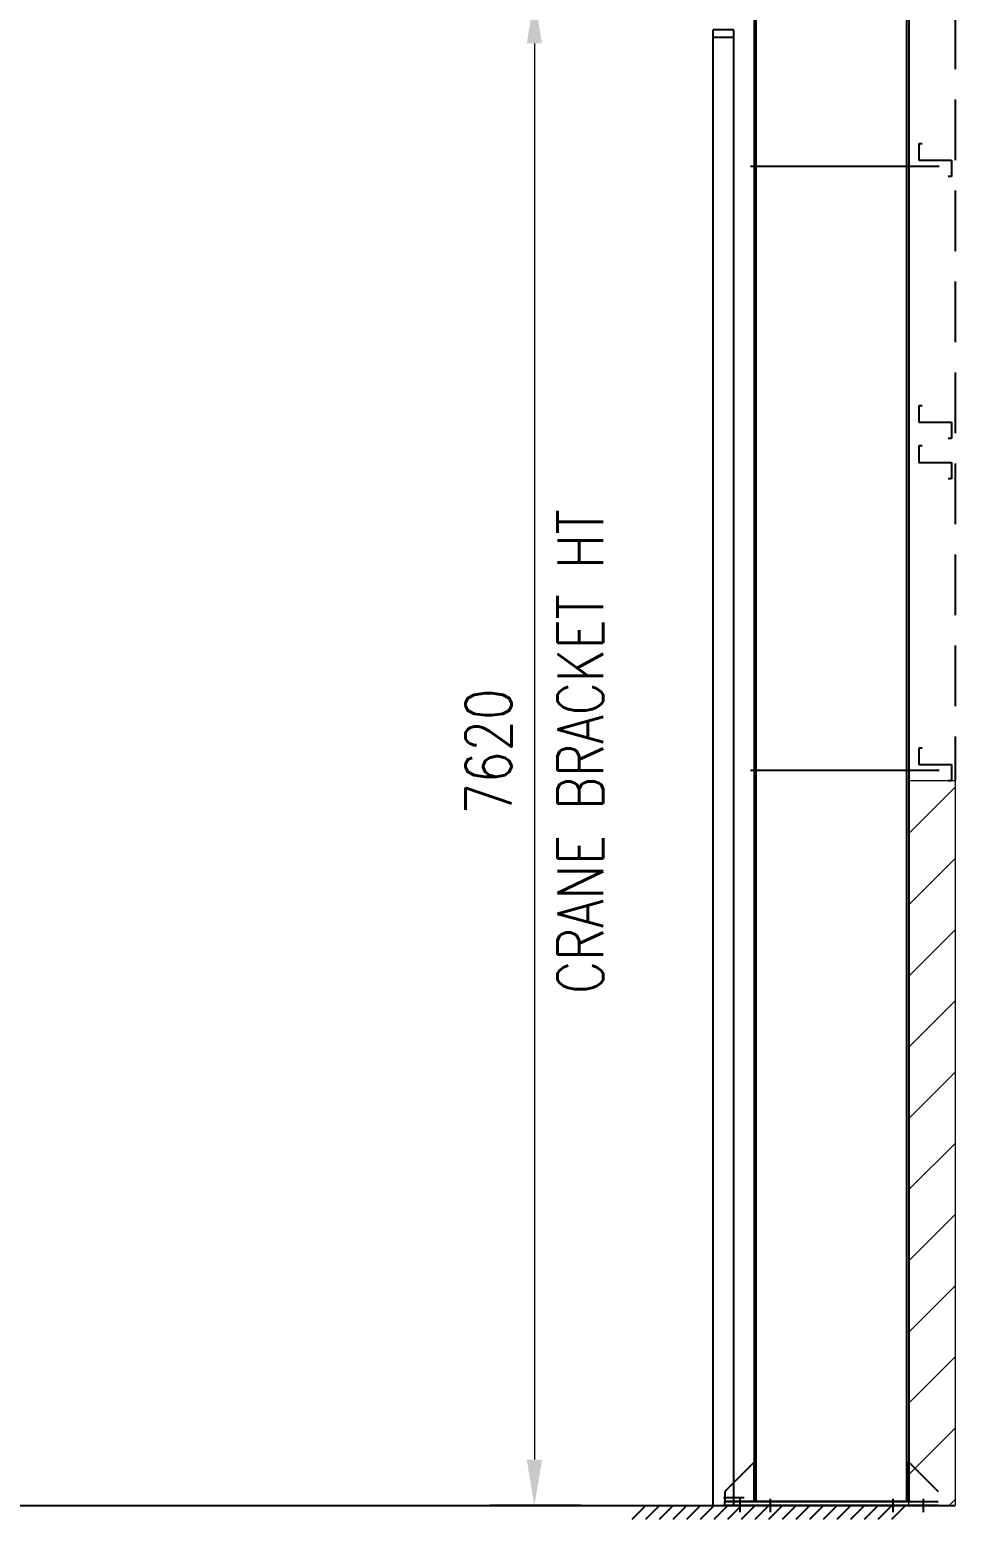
# Model space of a CAD drawing. Header units: millimetres. Extents: x 68421 to 1479662, y -51504 to 144751.
# Drawn here: x 1167479 to 1172078, y 8287 to 15682 of the extents above; entities that cross this region are included whole.
import ezdxf

# ---------------------------------------------------------------- set-up
doc = ezdxf.new("R2010")
doc.units = ezdxf.units.MM
doc.header["$LTSCALE"] = 0.35
doc.header["$MEASUREMENT"] = 0
doc.linetypes.add('CONTIN', pattern=[0, 0, 0])
doc.linetypes.add('DASHED', pattern=[1290.855, 860.57, -430.285])
doc.layers.get('0').update_dxf_attribs({"linetype": 'CONTIN'})
doc.layers.get('Defpoints').update_dxf_attribs({"linetype": 'CONTINUOUS'})
for name, color, linetype in [('1', 7, 'CONTIN'), ('10', 10, 'CONTIN'), ('12', 6, 'CONTIN'), ('2', 6, 'CONTIN'), ('5', 5, 'DASHED')]:
    doc.layers.add(name, color=color, linetype=linetype)
doc.styles.add('SIMPLEX', font='simplex.shx', dxfattribs={"width": 0.8})
doc.dimstyles.new('FOR D', dxfattribs={"dimscale": 114, "dimtxt": 2, "dimasz": 2, "dimexe": 1, "dimexo": 1, "dimgap": 1, "dimtad": 1, "dimdec": 0, "dimzin": 0, "dimdsep": 46, "dimtxsty": 'SIMPLEX', "dimcen": 1, "dimclrd": 6, "dimclre": 6, "dimclrt": 7, "dimadec": 0, "dimazin": 0, "dimtfac": 1, "dimtdec": 0, "dimtofl": 0, "dimtmove": 0, "dimatfit": 3, "dimfxl": 1, "dimtolj": 1, "dimtzin": 0, "dimlwd": 0, "dimlwe": 0, "dimarcsym": 1})

# ---------------------------------------------------------------- blocks, each defined once
blk = doc.blocks.new('ZCOL')
for p, q in [((10.16, 0), (0, 0)), ((0, 0), (0, -25.4)), ((10.16, -2.54), (10.16, 0)), ((-10.16, -25.4), (-10.16, -22.86)), ((0, -25.4), (-10.16, -25.4))]:
    blk.add_line(p, q)
blk = doc.blocks.new('*D268')
at = {"color": 6, "linetype": 'Continuous', "lineweight": 0}
for p, q in [((1170612, 15842.5), (1169872.3, 15842.5)), ((1169986.3, 15614.5), (1169986.3, 8582.5)), ((1170629.4, 8354.5), (1169872.3, 8354.5))]:
    blk.add_line(p, q, dxfattribs=at)
at = {"color": 6, "linetype": 'Continuous', "lineweight": 5}
for points in [[(1170024.3, 15614.5), (1169948.3, 15614.5), (1169986.3, 15842.5)], [(1169948.3, 8582.5), (1170024.3, 8582.5), (1169986.3, 8354.5)]]:
    blk.add_solid(points, dxfattribs=at)
at = {"layer": 'Defpoints', "color": 0, "linetype": 'Continuous', "lineweight": 5}
for p in [(1170726, 15842.5), (1169986.3, 8354.5), (1170743.4, 8354.5)]:
    blk.add_point(p, dxfattribs=at)
at = {"color": 7, "linetype": 'Continuous', "lineweight": 5, "char_height": 228, "attachment_point": 5, "rotation": 90, "style": 'SIMPLEX'}
for s, insert in [('CRANE BRACKET HT', (1170214.3, 12098.5)), ('\\A1;7620', (1169758.3, 12098.5))]:
    blk.add_mtext(s, dxfattribs=dict(at, insert=insert))

msp = doc.modelspace()

# ---------------------------------------------------------------- hatches: boundary and pattern name
at = {"linetype": 'Continuous', "lineweight": 5}
h = msp.add_hatch(dxfattribs=at)
h.set_pattern_fill('ANSI31', color=256, scale=2000)
h.set_pattern_definition([(45, (10890.3, 64128.62), (-176.776695, 176.776695), [])])
h.paths.add_polyline_path([(1171847.65204, 11954.51404), (1172077.65206, 11954.51404), (1172077.65206, 8354.51404), (1171847.65204, 8354.51404)])

# ---------------------------------------------------------------- linework, layer by layer
msp.add_lwpolyline([(1171847.65204, 11954.51404), (1172077.65206, 11954.51404), (1172077.65206, 8354.51404), (1171847.65204, 8354.51404)], close=True, dxfattribs=at)
at = {"layer": '1'}
for p, q in [((1171077.65204, 19373.74544), (1171077.65204, 8374.51404)), ((1171087.65004, 8374.51404), (1171087.65004, 19373.74544)), ((1171087.65004, 8374.51404), (1171087.65004, 19373.74544)), ((1171837.65204, 8374.51404), (1171837.65204, 19373.74544)), ((1171837.65204, 8374.51404), (1171837.65204, 19373.74544)), ((1171847.65204, 19373.74544), (1171847.65204, 8374.51404)), ((1170875.22035, 8354.51404), (1170875.22035, 15682.21375)), ((1170976.82045, 15682.21375), (1170875.22035, 15682.21375)), ((1170976.82045, 8354.51404), (1170976.82045, 15682.21375)), ((1170976.82045, 15644.11414), (1170875.22035, 15644.11414)), ((1171997.22324, 15003.61414), (1171059.55044, 15003.61414)), ((1171997.22424, 12003.61463), (1171059.55434, 12003.61463)), ((1171077.65204, 8569.51404), (1170932.65204, 8424.51403)), ((1171077.65204, 8374.51404), (1171077.65204, 8569.51404)), ((1171847.65204, 8374.51404), (1171847.65204, 8569.51404)), ((1171847.65204, 8569.51404), (1171992.65204, 8424.51403)), ((1171028.45009, 8392.61404), (1170926.84999, 8392.61404)), ((1170932.65004, 8424.51403), (1170932.65004, 8374.51404)), ((1170932.65004, 8354.51404), (1170932.65004, 8374.51404)), ((1170932.65204, 8424.51403), (1170932.65204, 8374.51404)), ((1170932.65204, 8354.51404), (1170932.65204, 8374.51404)), ((1170932.65204, 8374.51404), (1171992.65204, 8374.51404)), ((1171077.65204, 8374.51404), (1170932.65204, 8374.51404)), ((1171007.65204, 8387.21404), (1171007.65204, 8321.81404)), ((1171087.65004, 8374.51404), (1171077.65204, 8374.51404)), ((1171837.65204, 8374.51404), (1171087.65004, 8374.51404)), ((1171157.65204, 8387.21404), (1171157.65204, 8321.81404)), ((1171767.65204, 8387.21404), (1171767.65204, 8321.81404)), ((1171837.65204, 8374.51404), (1171847.65204, 8374.51404)), ((1171847.65204, 8374.51404), (1171992.65204, 8374.51404)), ((1171917.65204, 8387.21404), (1171917.65204, 8321.81404)), ((1171028.45009, 8354.51404), (1170926.84999, 8354.51404)), ((1171992.65204, 8354.51404), (1170932.65204, 8354.51404))]:
    msp.add_line(p, q, dxfattribs=at)
at = {"layer": '12'}
for p, q in [((1170218.06604, 8354.51404), (1169764.87664, 8354.51404)), ((1171825.35124, 8354.51412), (1171560.13144, 8354.5142))]:
    msp.add_line(p, q, dxfattribs=at)
at = {"layer": '2'}
for p, q in [((1157077.65004, 8354.51404), (1172077.65004, 8354.51404)), ((1170471.50554, 8354.51404), (1171847.65204, 8354.51404)), ((1170471.50554, 8286.53547), (1170539.48404, 8354.51404)), ((1170539.48404, 8286.53547), (1170607.46254, 8354.51404)), ((1170607.46254, 8286.53547), (1170675.44204, 8354.51404)), ((1170675.44204, 8286.53547), (1170743.42154, 8354.51404)), ((1170743.42154, 8286.53547), (1170811.39904, 8354.51404)), ((1170811.39904, 8286.53547), (1170879.37754, 8354.51404)), ((1170879.37754, 8286.53547), (1170947.35704, 8354.51404)), ((1170947.35704, 8286.53547), (1171015.33464, 8354.51404)), ((1171015.33464, 8286.53547), (1171083.31414, 8354.51404)), ((1171083.31414, 8286.53547), (1171151.29364, 8354.51404)), ((1171151.29364, 8286.53547), (1171219.27214, 8354.51404)), ((1171219.27214, 8286.53547), (1171287.24964, 8354.51404)), ((1171287.24964, 8286.53547), (1171355.22914, 8354.51404)), ((1171355.22914, 8286.53547), (1171423.20864, 8354.51404)), ((1171423.20864, 8286.53547), (1171491.18814, 8354.51404)), ((1171491.18814, 8286.53547), (1171559.16564, 8354.51404)), ((1171559.16564, 8286.53547), (1171627.14414, 8354.51404)), ((1171627.14414, 8286.53547), (1171695.12364, 8354.51404)), ((1171695.12364, 8286.53547), (1171763.10314, 8354.51404)), ((1171763.10314, 8286.53547), (1171831.08074, 8354.51404))]:
    msp.add_line(p, q, dxfattribs=at)
at = {"layer": '5'}
msp.add_line((1172077.65004, 19854.51404), (1172077.65004, 11954.51404), dxfattribs=at)

# ---------------------------------------------------------------- block references
at = {"layer": '10', "xscale": -7.999999999999992, "yscale": -6.3740158, "zscale": -6.3740158, "rotation": 270.000015}
for p in [(1171896.69984, 15034.51404), (1171896.69984, 13734.51404), (1171896.69984, 13534.51404), (1171896.69984, 12034.51428)]:
    msp.add_blockref('ZCOL', p, dxfattribs=at)

# ---------------------------------------------------------------- dimensions: what is measured, and where the dimension line sits
at = {"linetype": 'Continuous', "lineweight": 5}
dim = msp.add_linear_dim(base=(1169986.29848, 8354.51593), p1=(1170726.0204, 15842.51404), p2=(1170743.42343, 8354.51593), angle=90, text='7620\\XCRANE BRACKET HT', dimstyle='FOR D', override={"dimtxsty": 'SIMPLEX'}, dxfattribs=at)
dim.commit()
dim.dimension.update_dxf_attribs({"geometry": '*D268', "text_midpoint": (1169986.29848, 12098.51498)})

doc.saveas('drawing.dxf')
